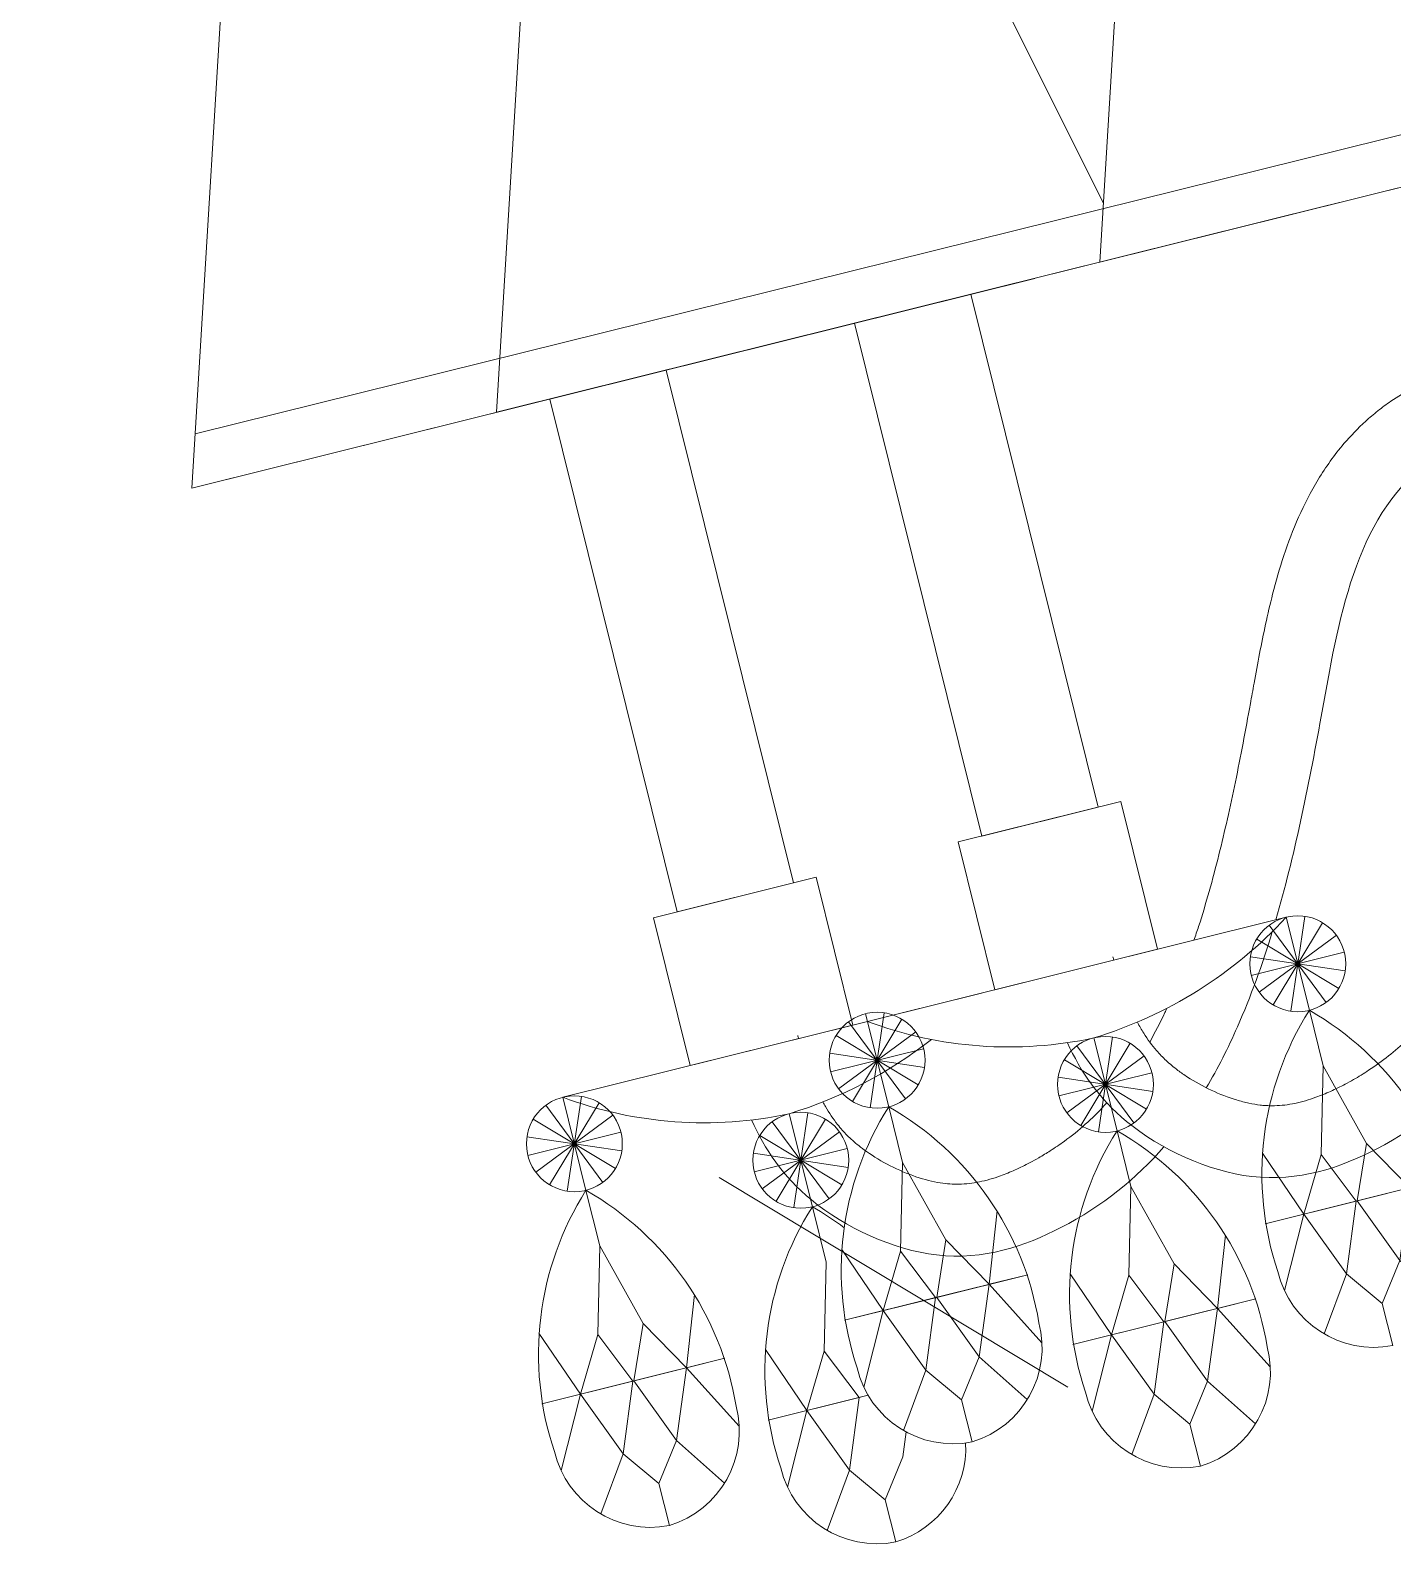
# Model space of a CAD drawing. Header units: inches. Extents: x 252212 to 296477, y 417293 to 492071.
# Drawn here: x 289561.5 to 289788.8, y 489574.8 to 489827.2 of the extents above; entities that cross this region are included whole.
import ezdxf

# ---------------------------------------------------------------- set-up
doc = ezdxf.new("R2010")
doc.units = ezdxf.units.IN
doc.header["$MEASUREMENT"] = 0
doc.layers.add('8', color=8, linetype='Continuous')
doc.layers.add('ELECTRICAL', color=10, linetype='Continuous')
doc.layers.add('Glass', color=4, linetype='Continuous', lineweight=0)
doc.layers.add('Marble', color=6, linetype='Continuous', lineweight=0)

# ---------------------------------------------------------------- blocks, each defined once
blk = doc.blocks.new('crystal ch 21')
at = {"layer": 'Glass', "color": 193, "lineweight": 0}
for p, q in [((38335.98, 39446.44), (38316.47, 39533.91)), ((38179.6, 39445.68), (38475.33, 39445.43)), ((38264.82, 39308.8), (38264.82, 39324.8)), ((38264.82, 39324.8), (38264.82, 39308.8)), ((38209.37, 39308.08), (38215.49, 39322.86)), ((38215.49, 39308.08), (38209.37, 39322.86)), ((38215.49, 39322.86), (38209.37, 39308.08)), ((38209.37, 39322.86), (38215.49, 39308.08)), ((38212.43, 39307.47), (38212.43, 39323.47)), ((38212.43, 39323.47), (38212.43, 39307.47)), ((38259.16, 39311.14), (38270.48, 39322.45)), ((38270.48, 39311.14), (38259.16, 39322.45)), ((38270.48, 39322.45), (38259.16, 39311.14)), ((38259.16, 39322.45), (38270.48, 39311.14)), ((38261.76, 39309.4), (38267.88, 39324.19)), ((38267.88, 39309.4), (38261.76, 39324.19)), ((38267.88, 39324.19), (38261.76, 39309.4)), ((38261.76, 39324.19), (38267.88, 39309.4)), ((38333.76, 39308.08), (38339.88, 39322.86)), ((38339.88, 39308.08), (38333.76, 39322.86)), ((38339.88, 39322.86), (38333.76, 39308.08)), ((38333.76, 39322.86), (38339.88, 39308.08)), ((38336.82, 39307.47), (38336.82, 39323.47)), ((38336.82, 39323.47), (38336.82, 39307.47)), ((38206.77, 39309.81), (38218.09, 39321.13)), ((38218.09, 39309.81), (38206.77, 39321.13)), ((38218.09, 39321.13), (38206.77, 39309.81)), ((38206.77, 39321.13), (38218.09, 39309.81)), ((38257.43, 39313.73), (38272.21, 39319.86)), ((38272.21, 39313.73), (38257.43, 39319.86)), ((38272.21, 39319.86), (38257.43, 39313.73)), ((38257.43, 39319.86), (38272.21, 39313.73)), ((38331.16, 39309.81), (38342.48, 39321.13)), ((38342.48, 39309.81), (38331.16, 39321.13)), ((38342.48, 39321.13), (38331.16, 39309.81)), ((38331.16, 39321.13), (38342.48, 39309.81)), ((38205.04, 39312.41), (38219.82, 39318.53)), ((38219.82, 39312.41), (38205.04, 39318.53)), ((38219.82, 39318.53), (38205.04, 39312.41)), ((38205.04, 39318.53), (38219.82, 39312.41)), ((38329.43, 39312.41), (38344.21, 39318.53)), ((38344.21, 39312.41), (38329.43, 39318.53)), ((38344.21, 39318.53), (38329.43, 39312.41)), ((38329.43, 39318.53), (38344.21, 39312.41)), ((38204.43, 39315.47), (38220.43, 39315.47)), ((38220.43, 39315.47), (38204.43, 39315.47)), ((38256.82, 39316.8), (38272.82, 39316.8)), ((38272.82, 39316.8), (38256.82, 39316.8)), ((38328.82, 39315.47), (38344.82, 39315.47)), ((38344.82, 39315.47), (38328.82, 39315.47)), ((38245.37, 39296.3), (38251.49, 39311.08)), ((38251.49, 39296.3), (38245.37, 39311.08)), ((38251.49, 39311.08), (38245.37, 39296.3)), ((38245.37, 39311.08), (38251.49, 39296.3)), ((38248.43, 39295.69), (38248.43, 39311.69)), ((38248.43, 39311.69), (38248.43, 39295.69)), ((38297.76, 39296.3), (38303.88, 39311.08)), ((38303.88, 39296.3), (38297.76, 39311.08)), ((38303.88, 39311.08), (38297.76, 39296.3)), ((38297.76, 39311.08), (38303.88, 39296.3)), ((38300.82, 39295.69), (38300.82, 39311.69)), ((38300.82, 39311.69), (38300.82, 39295.69)), ((38242.77, 39298.04), (38254.09, 39309.35)), ((38254.09, 39298.04), (38242.77, 39309.35)), ((38254.09, 39309.35), (38242.77, 39298.04)), ((38242.77, 39309.35), (38254.09, 39298.04)), ((38295.16, 39298.04), (38306.48, 39309.35)), ((38306.48, 39298.04), (38295.16, 39309.35)), ((38306.48, 39309.35), (38295.16, 39298.04)), ((38295.16, 39309.35), (38306.48, 39298.04)), ((38241.04, 39300.63), (38255.82, 39306.75)), ((38255.82, 39300.63), (38241.04, 39306.75)), ((38255.82, 39306.75), (38241.04, 39300.63)), ((38241.04, 39306.75), (38255.82, 39300.63)), ((38293.43, 39300.63), (38308.21, 39306.75)), ((38308.21, 39300.63), (38293.43, 39306.75)), ((38308.21, 39306.75), (38293.43, 39300.63)), ((38293.43, 39306.75), (38308.21, 39300.63)), ((38240.43, 39303.69), (38256.43, 39303.69)), ((38256.43, 39303.69), (38240.43, 39303.69)), ((38292.82, 39303.69), (38308.82, 39303.69)), ((38308.82, 39303.69), (38292.82, 39303.69)), ((38196.69, 39274.7), (38213.44, 39274.7)), ((38228.17, 39274.7), (38211.43, 39274.7)), ((38249.08, 39276.02), (38265.83, 39276.02)), ((38280.56, 39276.02), (38263.81, 39276.02)), ((38321.08, 39274.7), (38337.83, 39274.7)), ((38352.56, 39274.7), (38335.81, 39274.7)), ((38232.69, 39262.92), (38249.44, 39262.92)), ((38249.88, 39262.92), (38247.43, 39262.92)), ((38285.08, 39262.92), (38301.83, 39262.92)), ((38316.56, 39262.92), (38299.81, 39262.92))]:
    blk.add_line(p, q, dxfattribs=at)
for points in [[(38319.98, 39437.03), (38176.89, 39437.03), (38209.03, 39539.23), (38209.03, 39539.23), (38289.69, 39539.23)], [(38372.37, 39437.03), (38229.27, 39437.03), (38261.42, 39539.23), (38261.42, 39539.23), (38342.08, 39539.23), (38353.62, 39502.53)], [(38476.12, 39437.03), (38333.03, 39437.03), (38365.17, 39539.23), (38365.17, 39539.23), (38445.83, 39539.23), (38477.97, 39437.03), (38334.88, 39437.03)], [(38321.83, 39437.03), (38178.74, 39437.03)], [(38374.22, 39437.03), (38231.13, 39437.03)], [(38212.43, 39249.85), (38212.43, 39257.07), (38207.84, 39263.33), (38203.32, 39274.7), (38199.07, 39286.24), (38203.32, 39274.7), (38208.54, 39283.63), (38212.43, 39297.92), (38212.43, 39307.47), (38212.43, 39297.92), (38208.54, 39283.63), (38212.34, 39274.7), (38207.84, 39263.33), (38201.8, 39254.48), (38207.84, 39263.33), (38203.32, 39274.7), (38197.12, 39263.1), (38203.32, 39274.7), (38196.69, 39274.7), (38212.34, 39274.7)], [(38212.43, 39249.85), (38212.43, 39257.07), (38217.02, 39263.33), (38221.55, 39274.7), (38225.79, 39286.24), (38221.55, 39274.7), (38216.32, 39283.63), (38212.43, 39297.92), (38212.43, 39307.47), (38212.43, 39297.92), (38216.32, 39283.63), (38212.52, 39274.7), (38217.02, 39263.33), (38223.06, 39254.48), (38217.02, 39263.33), (38221.55, 39274.7), (38227.74, 39263.1), (38221.55, 39274.7), (38228.17, 39274.7), (38212.52, 39274.7)], [(38264.82, 39251.18), (38264.82, 39258.4), (38260.23, 39264.66), (38255.71, 39276.02), (38251.46, 39287.57), (38255.71, 39276.02), (38260.93, 39284.95), (38264.82, 39299.25), (38264.82, 39308.8), (38264.82, 39299.25), (38260.93, 39284.95), (38264.73, 39276.02), (38260.23, 39264.66), (38254.19, 39255.81), (38260.23, 39264.66), (38255.71, 39276.02), (38249.51, 39264.42), (38255.71, 39276.02), (38249.08, 39276.02), (38264.73, 39276.02)], [(38264.82, 39251.18), (38264.82, 39258.4), (38269.41, 39264.66), (38273.94, 39276.02), (38278.18, 39287.57), (38273.94, 39276.02), (38268.71, 39284.95), (38264.82, 39299.25), (38264.82, 39308.8), (38264.82, 39299.25), (38268.71, 39284.95), (38264.91, 39276.02), (38269.41, 39264.66), (38275.45, 39255.81), (38269.41, 39264.66), (38273.94, 39276.02), (38280.13, 39264.42), (38273.94, 39276.02), (38280.56, 39276.02), (38264.91, 39276.02)], [(38336.82, 39249.85), (38336.82, 39257.07), (38332.23, 39263.33), (38327.71, 39274.7), (38323.46, 39286.24), (38327.71, 39274.7), (38332.93, 39283.63), (38336.82, 39297.92), (38336.82, 39307.47), (38336.82, 39297.92), (38332.93, 39283.63), (38336.73, 39274.7), (38332.23, 39263.33), (38326.19, 39254.48), (38332.23, 39263.33), (38327.71, 39274.7), (38321.51, 39263.1), (38327.71, 39274.7), (38321.08, 39274.7), (38336.73, 39274.7)], [(38336.82, 39249.85), (38336.82, 39257.07), (38341.41, 39263.33), (38345.94, 39274.7), (38350.18, 39286.24), (38345.94, 39274.7), (38340.71, 39283.63), (38336.82, 39297.92), (38336.82, 39307.47), (38336.82, 39297.92), (38340.71, 39283.63), (38336.91, 39274.7), (38341.41, 39263.33), (38347.45, 39254.48), (38341.41, 39263.33), (38345.94, 39274.7), (38352.13, 39263.1), (38345.94, 39274.7), (38352.56, 39274.7), (38336.91, 39274.7)], [(38248.43, 39238.08), (38248.43, 39245.3), (38243.84, 39251.56), (38239.32, 39262.92), (38235.07, 39274.47), (38239.32, 39262.92), (38244.54, 39271.85), (38248.43, 39286.14), (38248.43, 39295.69), (38248.43, 39286.14), (38244.54, 39271.85), (38248.34, 39262.92), (38243.84, 39251.56), (38237.8, 39242.7), (38243.84, 39251.56), (38239.32, 39262.92), (38233.12, 39251.32), (38239.32, 39262.92), (38232.69, 39262.92), (38248.34, 39262.92)], [(38300.82, 39238.08), (38300.82, 39245.3), (38296.23, 39251.56), (38291.71, 39262.92), (38287.46, 39274.47), (38291.71, 39262.92), (38296.93, 39271.85), (38300.82, 39286.14), (38300.82, 39295.69), (38300.82, 39286.14), (38296.93, 39271.85), (38300.73, 39262.92), (38296.23, 39251.56), (38290.19, 39242.7), (38296.23, 39251.56), (38291.71, 39262.92), (38285.51, 39251.32), (38291.71, 39262.92), (38285.08, 39262.92), (38300.73, 39262.92)], [(38300.82, 39238.08), (38300.82, 39245.3), (38305.41, 39251.56), (38309.94, 39262.92), (38314.18, 39274.47), (38309.94, 39262.92), (38304.71, 39271.85), (38300.82, 39286.14), (38300.82, 39295.69), (38300.82, 39286.14), (38304.71, 39271.85), (38300.91, 39262.92), (38305.41, 39251.56), (38311.45, 39242.7), (38305.41, 39251.56), (38309.94, 39262.92), (38316.13, 39251.32), (38309.94, 39262.92), (38316.56, 39262.92), (38300.91, 39262.92)], [(38248.43, 39238.08), (38248.43, 39245.3), (38253.02, 39251.56), (38254.57, 39255.45)]]:
    blk.add_lwpolyline(points, dxfattribs=at)
for points in [[(38258.43, 39437.03), (38238.43, 39437.03), (38238.43, 39348.88), (38258.43, 39348.88)], [(38310.82, 39437.03), (38290.82, 39437.03), (38290.82, 39348.88), (38310.82, 39348.88)], [(38262.32, 39348.88), (38234.32, 39348.88), (38234.32, 39323.47), (38262.32, 39323.47)], [(38314.71, 39348.88), (38286.71, 39348.88), (38286.71, 39323.47), (38314.71, 39323.47)]]:
    blk.add_lwpolyline(points, close=True, dxfattribs=at)
for points in [[(38284.43, 39323.47), (38212.43, 39323.47, 0.143523), (38248.43, 39311.69, 0.093471), (38274.44, 39317.98, 0.093471)], [(38336.82, 39323.47), (38264.82, 39323.47, 0.143523), (38300.82, 39311.69, 0.133521), (38336.82, 39323.47, -0.755489)]]:
    blk.add_lwpolyline(points, format="xyb", dxfattribs=at)
for centre in [(38264.82, 39316.8), (38212.43, 39315.47), (38336.82, 39315.47), (38248.43, 39303.69), (38300.82, 39303.69)]:
    blk.add_circle(centre, 8, dxfattribs=at)
for centre, radius, start, end in [((38247.66, 39270.57), 51.02, 133.6719, 184.6189), ((38177.2, 39270.57), 51.02, 355.3811, 46.3281), ((38300.05, 39271.9), 51.02, 133.6719, 184.6189), ((38229.59, 39271.9), 51.02, 355.3811, 46.3281), ((38372.05, 39270.57), 51.02, 133.6719, 184.6189), ((38301.59, 39270.57), 51.02, 355.3811, 46.3281), ((38283.66, 39258.79), 51.02, 133.6719, 184.6189), ((38213.2, 39258.79), 51.02, 39.1747, 46.3281), ((38336.05, 39258.79), 51.02, 133.6719, 184.6189), ((38265.59, 39258.79), 51.02, 355.3811, 46.3281), ((38265.65, 39267.62), 16.46, 179.4032, 267.0984), ((38263.99, 39267.62), 16.46, 272.9016, 0.5968), ((38213.26, 39266.29), 16.46, 179.4032, 267.0984), ((38211.6, 39266.29), 16.46, 272.9016, 0.5968), ((38337.65, 39266.29), 16.46, 179.4032, 267.0984), ((38249.26, 39254.51), 16.46, 179.4032, 267.0984), ((38301.65, 39254.51), 16.46, 179.4032, 267.0984), ((38299.99, 39254.51), 16.46, 272.9016, 0.5968), ((38247.6, 39254.51), 16.46, 272.9016, 348.6443)]:
    blk.add_arc(centre, radius, start, end, dxfattribs=at)
for points, knots in [([(38394.57, 39405.5), (38393.32, 39405.59), (38392.06, 39405.64), (38388.06, 39405.64), (38385.31, 39405.42), (38379.87, 39404.48), (38377.17, 39403.77), (38373.7, 39402.47), (38372.87, 39402.12), (38371.24, 39401.38), (38370.44, 39400.98), (38368.12, 39399.73), (38366.64, 39398.81), (38363.21, 39396.36), (38361.35, 39394.75), (38357.93, 39391.36), (38356.38, 39389.58), (38353.52, 39385.91), (38352.22, 39384.02), (38349.8, 39380.2), (38348.68, 39378.26), (38345.99, 39373.27), (38344.52, 39370.22), (38342.42, 39365.69), (38341.72, 39364.16), (38340.57, 39361.59), (38340.09, 39360.53), (38338.69, 39357.42), (38337.76, 39355.38), (38335.91, 39351.36), (38334.98, 39349.39), (38332.19, 39343.58), (38330.33, 39339.85), (38326.42, 39332.51), (38324.38, 39328.92), (38321.84, 39324.83), (38321.4, 39324.15), (38320.96, 39323.47)], [70.229589, 70.229589, 70.229589, 70.229589, 73.668455, 73.668455, 81.160213, 81.160213, 88.651971, 88.651971, 91.042948, 91.042948, 93.433926, 93.433926, 98.215881, 98.215881, 105.233128, 105.233128, 112.250374, 112.250374, 119.267621, 119.267621, 126.284868, 126.284868, 137.262225, 137.262225, 142.940018, 142.940018, 146.987452, 146.987452, 155.082319, 155.082319, 163.177187, 163.177187, 179.366922, 179.366922, 196.479947, 196.479947, 199.989527, 199.989527, 199.989527, 199.989527]), ([(38394.57, 39393.45), (38388.9, 39394.04), (38366.44, 39391.25), (38352.17, 39357.32), (38340.56, 39332.95), (38335.03, 39323.47)], [69.094466, 69.094466, 69.094466, 69.094466, 89.887896, 147.025584, 189.925954, 189.925954, 189.925954, 189.925954]), ([(38374.65, 39319.75), (38373.92, 39318.88), (38373.18, 39318.02), (38371.56, 39316.15), (38370.66, 39315.15), (38368.08, 39312.31), (38366.39, 39310.55), (38362.53, 39306.81), (38360.37, 39304.9), (38355.97, 39301.5), (38353.73, 39300), (38349.06, 39297.4), (38346.62, 39296.29), (38343.08, 39295.05), (38342.14, 39294.75), (38340.67, 39294.34), (38340.16, 39294.2), (38339.2, 39293.97), (38338.75, 39293.86), (38337.86, 39293.67), (38337.42, 39293.58), (38336.1, 39293.34), (38335.23, 39293.21), (38333.13, 39292.99), (38331.91, 39292.94), (38329.57, 39293.04), (38328.45, 39293.18), (38326.85, 39293.54), (38326.37, 39293.67), (38325.6, 39293.91), (38325.33, 39294), (38324.5, 39294.32), (38323.9, 39294.57), (38322.68, 39295.17), (38322.04, 39295.52), (38320.17, 39296.64), (38318.91, 39297.52), (38316.53, 39299.46), (38315.4, 39300.52), (38313.95, 39302.07), (38313.52, 39302.56), (38312.55, 39303.74), (38312.06, 39304.41), (38311.18, 39305.76), (38310.8, 39306.43), (38309.9, 39308.18), (38309.46, 39309.27), (38308.86, 39311.09), (38308.66, 39311.78), (38308.49, 39312.49)], [207.986788, 207.986788, 207.986788, 207.986788, 212.623892, 212.623892, 218.172534, 218.172534, 228.860004, 228.860004, 242.532437, 242.532437, 256.20487, 256.20487, 269.877303, 269.877303, 274.684622, 274.684622, 277.140614, 277.140614, 279.280581, 279.280581, 281.420548, 281.420548, 285.700482, 285.700482, 292.040251, 292.040251, 298.380019, 298.380019, 301.207794, 301.207794, 302.814456, 302.814456, 306.027778, 306.027778, 309.2411, 309.2411, 315.394957, 315.394957, 321.548813, 321.548813, 324.377317, 324.377317, 328.478308, 328.478308, 332.579299, 332.579299, 339.087962, 339.087962, 342.852924, 342.852924, 342.852924, 342.852924]), ([(38333.99, 39321.7), (38331.02, 39316.73), (38325.7, 39308.78), (38319.66, 39301.76), (38317.01, 39299.08)], [192.615644, 192.615644, 192.615644, 192.615644, 215.392797, 231.240253, 231.240253, 231.240253, 231.240253]), ([(38386.17, 39314.85), (38384.16, 39312.38), (38371.57, 39297.56), (38353.79, 39282.34), (38321.32, 39279.52), (38301.33, 39295.64), (38297.31, 39306.79), (38296.33, 39311.98)], [203.367739, 203.367739, 203.367739, 203.367739, 215.392797, 277.7608, 302.849652, 326.231247, 345.799792, 345.799792, 345.799792, 345.799792]), ([(38307.78, 39291.25), (38302.05, 39287.23), (38289.95, 39281.5), (38267.12, 39279.52), (38247.05, 39295.7), (38243.06, 39306.93), (38242.09, 39312.19)], [248.302011, 248.302011, 248.302011, 248.302011, 277.7608, 302.849652, 326.231247, 346.060075, 346.060075, 346.060075, 346.060075]), ([(38300.29, 39300.66), (38300.12, 39300.54), (38299.95, 39300.43), (38297.31, 39298.69), (38294.69, 39297.29), (38290.99, 39295.79), (38290.12, 39295.47), (38288.51, 39294.93), (38287.79, 39294.71), (38286.53, 39294.35), (38286, 39294.21), (38285, 39293.97), (38284.55, 39293.86), (38283.64, 39293.66), (38283.19, 39293.57), (38281.85, 39293.33), (38280.97, 39293.2), (38278.86, 39292.99), (38277.65, 39292.94), (38275.32, 39293.05), (38274.2, 39293.19), (38272.6, 39293.55), (38272.11, 39293.68), (38271.12, 39294), (38270.63, 39294.19), (38268.95, 39294.9), (38267.69, 39295.57), (38265.14, 39297.21), (38263.87, 39298.17), (38261.49, 39300.23), (38260.38, 39301.34), (38259.07, 39302.87), (38258.72, 39303.3), (38258.12, 39304.08), (38257.87, 39304.43), (38257.39, 39305.14), (38257.16, 39305.49), (38256.53, 39306.55), (38256.16, 39307.26), (38255.33, 39309.07), (38254.92, 39310.2), (38254.5, 39311.68), (38254.43, 39311.96), (38254.36, 39312.24)], [249.594158, 249.594158, 249.594158, 249.594158, 250.672202, 250.672202, 266.227673, 266.227673, 270.885466, 270.885466, 274.545081, 274.545081, 277.137999, 277.137999, 279.310029, 279.310029, 281.48206, 281.48206, 285.826121, 285.826121, 292.152446, 292.152446, 298.478772, 298.478772, 301.344759, 301.344759, 304.227354, 304.227354, 310.549012, 310.549012, 316.870669, 316.870669, 323.192327, 323.192327, 325.709052, 325.709052, 327.864782, 327.864782, 330.020512, 330.020512, 334.331973, 334.331973, 340.901438, 340.901438, 342.402004, 342.402004, 342.402004, 342.402004]), ([(38313.85, 39313.55), (38313.68, 39313.34), (38313.51, 39313.13), (38312.14, 39311.47), (38310.92, 39310.08), (38309.69, 39308.77)], [218.296777, 218.296777, 218.296777, 218.296777, 219.561259, 219.561259, 228.413545, 228.413545, 228.413545, 228.413545])]:
    blk.add_open_spline(points, degree=3, knots=knots, dxfattribs=at)
for points in [[(38252.98, 39323.47), (38252.97, 39323.65), (38252.97, 39323.84), (38252.96, 39324.02)], [(38307.18, 39323.47), (38307.17, 39323.65), (38307.16, 39323.84), (38307.15, 39324.02)]]:
    blk.add_open_spline(points, degree=3, dxfattribs=at)

msp = doc.modelspace()

# ---------------------------------------------------------------- hatches: boundary and pattern name
at = {"layer": '8'}
h = msp.add_hatch(dxfattribs=at)
h.set_pattern_fill('ANSI31', color=256, scale=100, angle=13.9714, style=0)
h.set_pattern_definition([(58.971423, (252334.1, 494088.556), (-10.711379, 6.443319), [])])
edge = h.paths.add_edge_path()
edge.add_line((289768.59, 490467.81), (290775.92, 490718.43))
edge.add_arc((290812.14, 490572.87), 150, 13.9714, 103.9714, ccw=False)
edge.add_line((290957.7, 490609.08), (290999.95, 490439.26))
edge.add_line((290999.95, 490439.26), (290914.07, 490417.89))
edge.add_line((290914.07, 490417.89), (290841.03, 490477.01))
edge.add_line((290841.03, 490477.01), (290803.12, 490467.57))
edge.add_line((290803.12, 490467.57), (290808.55, 490445.74))
edge.add_line((290808.55, 490445.74), (290817.28, 490447.91))
edge.add_line((290817.28, 490447.91), (290819.09, 490440.63))
edge.add_arc((290826.7, 490413.74), 27.95, 43.4904, 105.7932, ccw=False)
edge.add_arc((290819.2, 490410.18), 35.93, 20.4987, 39.3681, ccw=False)
edge.add_arc((290540.57, 490305.76), 333.48, 18.7229, 20.5401, ccw=False)
edge.add_arc((290906.61, 490431.21), 53.47, 200.135, 216.8162)
edge.add_arc((290877.72, 490410.74), 18.1, 219.7429, 290.8024)
edge.add_line((290884.15, 490393.82), (290884.87, 490390.91))
edge.add_arc((290886.75, 490383.34), 7.8, 103.9714, 322.4387)
edge.add_line((290892.94, 490378.59), (290895.11, 490369.85))
edge.add_arc((290900.18, 490349.47), 21, 13.9714, 103.9714, ccw=False)
edge.add_line((290920.56, 490354.54), (290968.11, 490366.37))
edge.add_line((290968.11, 490366.37), (290978.97, 490322.71))
edge.add_line((290978.97, 490322.71), (291095.43, 490351.68))
edge.add_line((291095.43, 490351.68), (291090.6, 490371.09))
edge.add_line((291090.6, 490371.09), (291110.01, 490375.92))
edge.add_line((291110.01, 490375.92), (291103.97, 490400.18))
edge.add_line((291103.97, 490400.18), (291039.43, 490384.12))
edge.add_line((291039.43, 490384.12), (290981.96, 490615.12))
edge.add_arc((290812.14, 490572.87), 175, 13.9714, 103.9714)
edge.add_line((290769.89, 490742.69), (289762.56, 490492.07))
edge.add_line((289762.56, 490492.07), (289035.77, 490311.24))
edge.add_arc((289078.02, 490141.42), 175, 103.9714, 193.9714)
edge.add_line((288908.2, 490099.17), (288965.67, 489868.17))
edge.add_line((288965.67, 489868.17), (288901.13, 489852.11))
edge.add_line((288901.13, 489852.11), (288907.17, 489827.85))
edge.add_line((288907.17, 489827.85), (288926.57, 489832.68))
edge.add_line((288926.57, 489832.68), (288931.4, 489813.27))
edge.add_line((288931.4, 489813.27), (289047.86, 489842.25))
edge.add_line((289047.86, 489842.25), (289037, 489885.92))
edge.add_line((289037, 489885.92), (289084.55, 489897.75))
edge.add_arc((289104.93, 489902.82), 21, 103.9714, 193.9714, ccw=False)
edge.add_line((289099.86, 489923.2), (289097.68, 489931.93))
edge.add_arc((289100.92, 489939.03), 7.8, 245.5041, 463.9714)
edge.add_line((289099.03, 489946.6), (289098.31, 489949.51))
edge.add_arc((289096.06, 489967.46), 18.1, 277.1405, 348.1999)
edge.add_arc((289060.94, 489972.01), 53.47, 351.1266, 367.8079)
edge.add_arc((289443.09, 490032.71), 333.48, 187.4028, 189.22, ccw=False)
edge.add_arc((289148.02, 489994.39), 35.93, 168.5747, 187.4442, ccw=False)
edge.add_arc((289139.72, 489994.02), 27.95, 102.1497, 164.4524, ccw=False)
edge.add_line((289133.84, 490021.35), (289132.03, 490028.62))
edge.add_line((289132.03, 490028.62), (289140.76, 490030.8))
edge.add_line((289140.76, 490030.8), (289135.33, 490052.63))
edge.add_line((289135.33, 490052.63), (289097.42, 490043.2))
edge.add_line((289097.42, 490043.2), (289060.59, 489956.75))
edge.add_line((289060.59, 489956.75), (288974.71, 489935.38))
edge.add_line((288974.71, 489935.38), (288932.46, 490105.2))
edge.add_arc((289078.02, 490141.42), 150, 103.9714, 193.9714, ccw=False)
edge.add_line((289041.81, 490286.98), (289768.59, 490467.81))

# ---------------------------------------------------------------- linework, layer by layer
at = {"layer": 'Marble', "ltscale": 1000}
msp.add_line((289734.62, 489600.87, 0), (289676.45, 489635.86, 0), dxfattribs=at)

# ---------------------------------------------------------------- block references
at = {"layer": 'ELECTRICAL', "rotation": 13.97142328298641}
msp.add_blockref('crystal ch 21', (262062.56, 442263.18, 0), dxfattribs=at)

doc.saveas('drawing.dxf')
